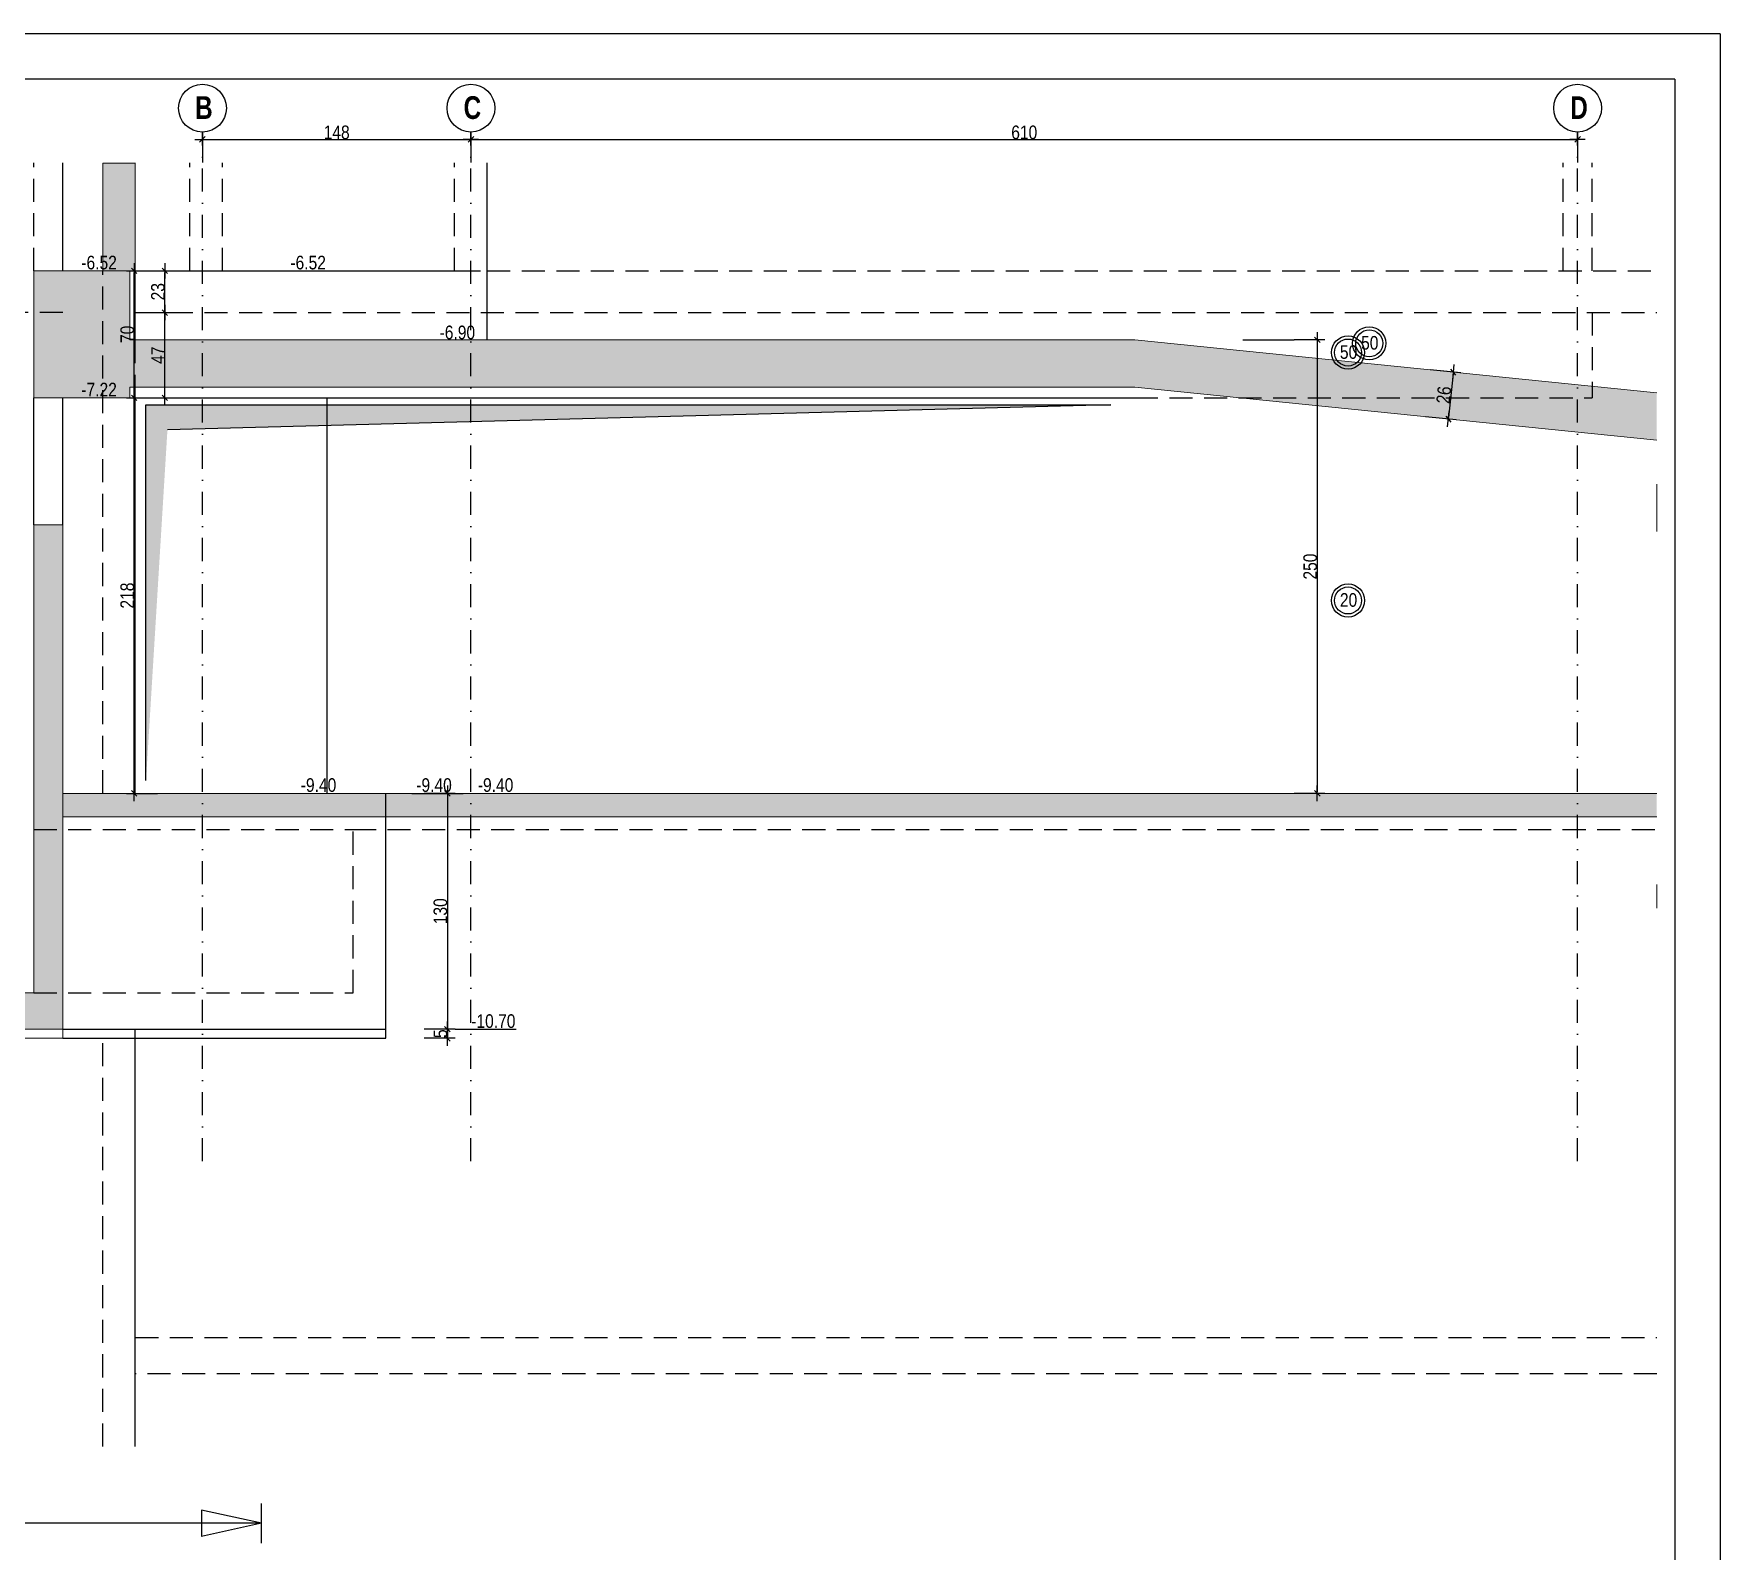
# Model space of a CAD drawing. Header units: metres. Extents: x 21407 to 29089, y -142450 to -138250.
# Drawn here: x 27229 to 29089, y -139923 to -138250 of the extents above; entities that cross this region are included whole.
import ezdxf

# ---------------------------------------------------------------- set-up
doc = ezdxf.new("R2010")
doc.units = ezdxf.units.M
doc.header["$PDMODE"] = 65
doc.linetypes.add('CACHEx2', pattern=[19.05, 12.7, -6.35])
doc.linetypes.add('TIRETPTX2', pattern=[50.8, 25.4, -12.7, 0, -12.7])
for name, color, linetype in [('01-Cad  2', 1, 'Continuous'), ('01_cote_gen', 4, 'Continuous'), ('01_isolant ext', 2, 'TIRETPTX2'), ('01_linteaux', 3, 'Continuous'), ('01_murs_coup', 5, 'Continuous'), ('01_poch_BN', 9, 'Continuous'), ('01_poch_murs', 251, 'Continuous'), ('01_texte', 230, 'Continuous'), ('AA_COTES', 2, 'Continuous')]:
    doc.layers.add(name, color=color, linetype=linetype)
doc.styles.add('impact', font='impact.ttf')
doc.styles.add('STYLE2', font='ARIALN.TTF')
doc.dimstyles.new('JB25', dxfattribs={"dimscale": 0.1, "dimtxt": 150, "dimasz": 17, "dimexe": 0.1, "dimexo": 0.1, "dimgap": 0.09, "dimtad": 1, "dimdec": 1, "dimlfac": 0.5, "dimdsep": 46, "dimtxsty": 'STYLE2', "dimblk1": 'BOND_G', "dimblk2": 'BOND_D', "dimsah": 1, "dimcen": 1.5, "dimdle": 0.01, "dimse1": 1, "dimse2": 1, "dimclrd": 4, "dimclre": 2, "dimclrt": 5, "dimadec": 0, "dimazin": 0, "dimtfac": 2.333333, "dimtdec": 1, "dimtix": 1, "dimtmove": 2, "dimatfit": 3, "dimldrblk": 'BOND_G', "dimfxl": 1, "dimtolj": 1, "dimtzin": 0, "dimarcsym": 0})

# ---------------------------------------------------------------- blocks, each defined once
blk = doc.blocks.new('BOND_G')
at = {"layer": 'AA_COTES', "color": 0}
for p, q in [((0, -5), (0, 15)), ((5, 0), (-5, 0)), ((1.8, 1.8), (-1.8, -1.8))]:
    blk.add_line(p, q, dxfattribs=at)
blk = doc.blocks.new('BOND_D')
at = {"layer": 'AA_COTES', "color": 0}
for p, q in [((5, 0), (-5, 0)), ((-1.8, -1.8), (1.8, 1.8)), ((0, 5), (0, -15))]:
    blk.add_line(p, q, dxfattribs=at)
blk = doc.blocks.new('*D6')
at = {"layer": '01_cote_gen', "color": 4, "lineweight": -2, "transparency": 16777216}
blk.add_line((27340.1, -139085.7), (27340.1, -138653.1), dxfattribs=at)
at = {"layer": 'DEFPOINTS', "color": 0, "lineweight": 0, "transparency": 16777216}
for p in [(27340.1, -138651.4), (27379.8, -138651.4), (27365.4, -139087.4)]:
    blk.add_point(p, dxfattribs=at)
at = {"layer": '01_cote_gen', "color": 4, "lineweight": -2, "transparency": 16777216, "xscale": 1.7, "yscale": 1.7, "zscale": 1.7}
for name, p, rotation in [('BOND_D', (27340.1, -138651.4), 90), ('BOND_G', (27340.1, -139087.4), 270)]:
    blk.add_blockref(name, p, dxfattribs=dict(at, rotation=rotation))
at = {"layer": '01_cote_gen', "color": 5, "lineweight": 0, "transparency": 16777216, "insert": (27332.5, -138869.4), "char_height": 15, "attachment_point": 5, "rotation": 90, "style": 'STYLE2'}
blk.add_mtext('\\A1;218', dxfattribs=at)
blk = doc.blocks.new('*D7')
at = {"layer": '01_cote_gen', "color": 4, "lineweight": -2, "transparency": 16777216}
blk.add_line((27340.1, -138649.7), (27340.1, -138513.1), dxfattribs=at)
at = {"layer": 'DEFPOINTS', "color": 0, "lineweight": 0, "transparency": 16777216}
for p in [(27340.1, -138511.4), (27431.5, -138511.4), (27413.5, -138651.4)]:
    blk.add_point(p, dxfattribs=at)
at = {"layer": '01_cote_gen', "color": 4, "lineweight": -2, "transparency": 16777216, "xscale": 1.7, "yscale": 1.7, "zscale": 1.7}
for name, p, rotation in [('BOND_D', (27340.1, -138511.4), 90), ('BOND_G', (27340.1, -138651.4), 270)]:
    blk.add_blockref(name, p, dxfattribs=dict(at, rotation=rotation))
at = {"layer": '01_cote_gen', "color": 5, "lineweight": 0, "transparency": 16777216, "insert": (27332.5, -138581.4), "char_height": 15, "attachment_point": 5, "rotation": 90, "style": 'STYLE2'}
blk.add_mtext('\\A1;70', dxfattribs=at)
blk = doc.blocks.new('*D8')
at = {"layer": '01_cote_gen', "color": 4, "lineweight": -2, "transparency": 16777216}
blk.add_line((27373.9, -138649.7), (27373.9, -138559.1), dxfattribs=at)
at = {"layer": 'DEFPOINTS', "color": 0, "lineweight": 0, "transparency": 16777216}
for p in [(27373.9, -138557.4), (27393, -138557.4), (27393, -138651.4)]:
    blk.add_point(p, dxfattribs=at)
at = {"layer": '01_cote_gen', "color": 4, "lineweight": -2, "transparency": 16777216, "xscale": 1.7, "yscale": 1.7, "zscale": 1.7}
for name, p, rotation in [('BOND_D', (27373.9, -138557.4), 90), ('BOND_G', (27373.9, -138651.4), 270)]:
    blk.add_blockref(name, p, dxfattribs=dict(at, rotation=rotation))
at = {"layer": '01_cote_gen', "color": 5, "lineweight": 0, "transparency": 16777216, "insert": (27366.4, -138604.4), "char_height": 15, "attachment_point": 5, "rotation": 90, "style": 'STYLE2'}
blk.add_mtext('\\A1;47', dxfattribs=at)
blk = doc.blocks.new('*D9')
at = {"layer": '01_cote_gen', "color": 4, "lineweight": -2, "transparency": 16777216}
blk.add_line((27373.9, -138555.7), (27373.9, -138513.1), dxfattribs=at)
at = {"layer": 'DEFPOINTS', "color": 0, "lineweight": 0, "transparency": 16777216}
for p in [(27373.9, -138511.4), (27406.4, -138511.4), (27399.4, -138557.4)]:
    blk.add_point(p, dxfattribs=at)
at = {"layer": '01_cote_gen', "color": 4, "lineweight": -2, "transparency": 16777216, "xscale": 1.7, "yscale": 1.7, "zscale": 1.7}
for name, p, rotation in [('BOND_D', (27373.9, -138511.4), 90), ('BOND_G', (27373.9, -138557.4), 270)]:
    blk.add_blockref(name, p, dxfattribs=dict(at, rotation=rotation))
at = {"layer": '01_cote_gen', "color": 5, "lineweight": 0, "transparency": 16777216, "insert": (27366.3, -138534.4), "char_height": 15, "attachment_point": 5, "rotation": 90, "style": 'STYLE2'}
blk.add_mtext('\\A1;23', dxfattribs=at)
blk = doc.blocks.new('*D10')
at = {"layer": '01_cote_gen', "color": 4, "lineweight": -2, "transparency": 16777216}
blk.add_line((27417, -138366.5), (27709.6, -138366.5), dxfattribs=at)
at = {"layer": 'DEFPOINTS', "color": 0, "lineweight": 0, "transparency": 16777216}
for p in [(27415.3, -138364.1), (27711.3, -138364.1), (27711.3, -138366.5)]:
    blk.add_point(p, dxfattribs=at)
at = {"layer": '01_cote_gen', "color": 4, "lineweight": -2, "transparency": 16777216, "xscale": 1.7, "yscale": 1.7, "zscale": 1.7, "rotation": 180}
blk.add_blockref('BOND_G', (27415.3, -138366.5), dxfattribs=at)
at = {"layer": '01_cote_gen', "color": 4, "lineweight": -2, "transparency": 16777216, "xscale": 1.7, "yscale": 1.7, "zscale": 1.7}
blk.add_blockref('BOND_D', (27711.3, -138366.5), dxfattribs=at)
at = {"layer": '01_cote_gen', "color": 5, "lineweight": 0, "transparency": 16777216, "insert": (27563.3, -138358.8), "char_height": 15, "attachment_point": 5, "style": 'STYLE2'}
blk.add_mtext('\\A1;148', dxfattribs=at)
blk = doc.blocks.new('*D11')
at = {"layer": '01_cote_gen', "color": 4, "lineweight": -2, "transparency": 16777216}
blk.add_line((27713, -138366.5), (28929.6, -138366.5), dxfattribs=at)
at = {"layer": 'DEFPOINTS', "color": 0, "lineweight": 0, "transparency": 16777216}
for p in [(28931.3, -138366.5), (27711.3, -138392), (28931.3, -138443.7)]:
    blk.add_point(p, dxfattribs=at)
at = {"layer": '01_cote_gen', "color": 4, "lineweight": -2, "transparency": 16777216, "xscale": 1.7, "yscale": 1.7, "zscale": 1.7, "rotation": 180}
blk.add_blockref('BOND_G', (27711.3, -138366.5), dxfattribs=at)
at = {"layer": '01_cote_gen', "color": 4, "lineweight": -2, "transparency": 16777216, "xscale": 1.7, "yscale": 1.7, "zscale": 1.7}
blk.add_blockref('BOND_D', (28931.3, -138366.5), dxfattribs=at)
at = {"layer": '01_cote_gen', "color": 5, "lineweight": 0, "transparency": 16777216, "insert": (28321.3, -138358.8), "char_height": 15, "attachment_point": 5, "style": 'STYLE2'}
blk.add_mtext('\\A1;610', dxfattribs=at)
blk = doc.blocks.new('*D12')
at = {"layer": '01_cote_gen', "color": 4, "lineweight": -2, "transparency": 16777216}
blk.add_line((27685.3, -139089.1), (27685.3, -139345.7), dxfattribs=at)
at = {"layer": 'DEFPOINTS', "color": 0, "lineweight": 0, "transparency": 16777216}
for p in [(27663.6, -139087.4), (27617.3, -139347.4), (27685.3, -139347.4)]:
    blk.add_point(p, dxfattribs=at)
at = {"layer": '01_cote_gen', "color": 4, "lineweight": -2, "transparency": 16777216, "xscale": 1.7, "yscale": 1.7, "zscale": 1.7}
for name, p, rotation in [('BOND_G', (27685.3, -139087.4), 90), ('BOND_D', (27685.3, -139347.4), 270)]:
    blk.add_blockref(name, p, dxfattribs=dict(at, rotation=rotation))
at = {"layer": '01_cote_gen', "color": 5, "lineweight": 0, "transparency": 16777216, "insert": (27677.7, -139217.4), "char_height": 15, "attachment_point": 5, "rotation": 90, "style": 'STYLE2'}
blk.add_mtext('\\A1;130', dxfattribs=at)
blk = doc.blocks.new('*D13')
at = {"layer": '01_cote_gen', "color": 4, "lineweight": -2, "transparency": 16777216}
blk.add_line((27685.3, -139349.1), (27685.3, -139355.7), dxfattribs=at)
at = {"layer": 'DEFPOINTS', "color": 0, "lineweight": 0, "transparency": 16777216}
for p in [(27617.3, -139347.4), (27617.3, -139357.4), (27685.3, -139357.4)]:
    blk.add_point(p, dxfattribs=at)
at = {"layer": '01_cote_gen', "color": 4, "lineweight": -2, "transparency": 16777216, "xscale": 1.7, "yscale": 1.7, "zscale": 1.7}
for name, p, rotation in [('BOND_G', (27685.3, -139347.4), 90), ('BOND_D', (27685.3, -139357.4), 270)]:
    blk.add_blockref(name, p, dxfattribs=dict(at, rotation=rotation))
at = {"layer": '01_cote_gen', "color": 5, "lineweight": 0, "transparency": 16777216, "insert": (27677.7, -139352.4), "char_height": 15, "attachment_point": 5, "rotation": 90, "style": 'STYLE2'}
blk.add_mtext('\\A1;5', dxfattribs=at)
blk = doc.blocks.new('*D2')
at = {"layer": '01_cote_gen', "color": 4, "lineweight": -2, "transparency": 16777216}
blk.add_line((28794, -138624.8), (28789, -138673.1), dxfattribs=at)
at = {"layer": 'DEFPOINTS', "color": 0, "lineweight": 0, "transparency": 16777216}
for p in [(28813.4, -138625), (28788.9, -138674.8), (28808.2, -138676.8)]:
    blk.add_point(p, dxfattribs=at)
at = {"layer": '01_cote_gen', "color": 4, "lineweight": -2, "transparency": 16777216, "xscale": 1.7, "yscale": 1.7, "zscale": 1.7}
for name, p, rotation in [('BOND_G', (28794.1, -138623.1), 84.19676195300264), ('BOND_D', (28788.9, -138674.8), 264.1967619530026)]:
    blk.add_blockref(name, p, dxfattribs=dict(at, rotation=rotation))
at = {"layer": '01_cote_gen', "color": 5, "lineweight": 0, "transparency": 16777216, "insert": (28783.9, -138648.2), "char_height": 15, "attachment_point": 5, "rotation": 84.1968, "style": 'STYLE2'}
blk.add_mtext('\\A1;26', dxfattribs=at)
blk = doc.blocks.new('*D3')
at = {"layer": '01_cote_gen', "color": 4, "lineweight": -2, "transparency": 16777216}
blk.add_line((28644.3, -138589.1), (28644.3, -139085.7), dxfattribs=at)
at = {"layer": 'DEFPOINTS', "color": 0, "lineweight": 0, "transparency": 16777216}
for p in [(28625.2, -138587.4), (28644.3, -139087.4), (28650.6, -139087.4)]:
    blk.add_point(p, dxfattribs=at)
at = {"layer": '01_cote_gen', "color": 4, "lineweight": -2, "transparency": 16777216, "xscale": 1.7, "yscale": 1.7, "zscale": 1.7}
for name, p, rotation in [('BOND_G', (28644.3, -138587.4), 90), ('BOND_D', (28644.3, -139087.4), 270)]:
    blk.add_blockref(name, p, dxfattribs=dict(at, rotation=rotation))
at = {"layer": '01_cote_gen', "color": 5, "lineweight": 0, "transparency": 16777216, "insert": (28636.6, -138837.4), "char_height": 15, "attachment_point": 5, "rotation": 90, "style": 'STYLE2'}
blk.add_mtext('\\A1;250', dxfattribs=at)

msp = doc.modelspace()

# ---------------------------------------------------------------- hatches: boundary and pattern name
at = {"layer": '01_poch_BN', "lineweight": 0}
h = msp.add_hatch(color=256, dxfattribs=at)
h.dxf.hatch_style = 1
h.paths.add_polyline_path([(26935.32, -138499.41), (26919.32, -138499.42), (26919.32, -138487.42), (26903.32, -138487.42), (26903.32, -138511.42), (26233.32, -138511.42), (26233.32, -138392.22), (26183.32, -138392.22), (26183.32, -139287.42), (26233.32, -139287.42), (26233.32, -138551.42), (26903.32, -138551.42), (26903.32, -139347.42), (27261.32, -139347.42), (27261.32, -138791.42), (27229.32, -138791.42), (27229.32, -139307.42), (26935.32, -139307.42)])
h.paths.add_polyline_path([(26935.32, -138392.22), (26903.32, -138392.22), (26903.32, -138487.42), (26919.32, -138487.42), (26919.32, -138499.42), (26935.32, -138499.41)], flags=17)
h.paths.add_polyline_path([(26183.32, -138512.01), (26093.98, -138512.01), (26093.98, -138551.42), (26183.32, -138551.42)])
h.paths.add_polyline_path([(26183.32, -139155.42), (26093.98, -139155.42), (26093.98, -139205.42), (26183.32, -139205.42)])
h.paths.add_polyline_path([(26903.32, -139087.42), (26233.32, -139087.42), (26233.32, -139113.42), (26903.32, -139113.42)], flags=17)
h.paths.add_polyline_path([(27415.32, -139087.42), (27261.32, -139087.42), (27261.32, -139113.42), (27415.32, -139113.42)])
h.paths.add_polyline_path([(27335.32, -138511.42), (27229.32, -138511.42), (27229.32, -138651.42), (27335.32, -138651.42), (27335.32, -138639.69), (27415.32, -138639.69), (27415.32, -138587.42), (27335.32, -138587.42)])
h.paths.add_polyline_path([(27341.32, -138392.57), (27305.32, -138392.57), (27305.32, -138511.42), (27335.32, -138511.42), (27341.32, -138511.42)])
h.paths.add_polyline_path([(27711.32, -138587.42), (27415.32, -138587.42), (27415.32, -138639.69), (27711.32, -138639.69)])
h.paths.add_polyline_path([(28443.32, -138587.42), (27711.32, -138587.42), (27711.32, -138639.69), (28443.32, -138639.69), (28931.32, -138689.29), (28931.32, -138637.02)])
h.paths.add_polyline_path([(29018.54, -138645.88), (28931.32, -138637.02), (28931.32, -138689.29), (29018.54, -138698.15)])
h.paths.add_polyline_path([(28931.32, -139087.42), (27711.32, -139087.42), (27711.32, -139113.42), (28931.32, -139113.42)])
h.paths.add_polyline_path([(27711.32, -139087.42), (27415.32, -139087.42), (27415.32, -139113.42), (27711.32, -139113.42)])
h.paths.add_polyline_path([(29018.54, -139087.42), (28931.32, -139087.42), (28931.32, -139113.42), (29018.54, -139113.42)])

# ---------------------------------------------------------------- linework, layer by layer
at = {"layer": '01-Cad  2'}
for p, q in [((29088.6, -138249.98), (21407.31, -138249.98)), ((29088.6, -138249.98), (29088.6, -140964.98)), ((29038.6, -138299.98), (21457.31, -138299.98)), ((29038.6, -138299.98), (29038.6, -140964.98))]:
    msp.add_line(p, q, dxfattribs=at)
at = {"layer": '01_isolant ext'}
for p, q in [((27415.32, -139492.97), (27415.32, -138358.32)), ((27711.32, -139492.97), (27711.32, -138358.32)), ((28931.32, -139492.97), (28931.32, -138358.32))]:
    msp.add_line(p, q, dxfattribs=at)
at = {"layer": '01_linteaux', "linetype": 'CACHEx2', "ltscale": 2}
for p, q in [((27229.32, -138511.42), (27229.32, -138392.22)), ((27401.32, -138511.42), (27401.32, -138392.22)), ((27437.32, -138511.42), (27437.32, -138392.22)), ((27693.32, -138511.42), (27693.32, -138392.22)), ((28915.32, -138511.42), (28915.32, -138392.22)), ((28947.32, -138511.42), (28947.32, -138392.22)), ((27305.32, -139087.42), (27305.32, -138511.42)), ((27729.32, -138511.42), (29018.54, -138511.42)), ((27261.32, -138557.42), (26609.32, -138557.42)), ((27341.32, -138557.42), (29018.54, -138557.42)), ((28947.32, -138557.42), (28947.32, -138651.42)), ((27341.32, -138651.42), (27341.32, -138587.42)), ((28443.32, -138651.42), (28947.32, -138651.42)), ((27229.32, -139127.42), (27581.32, -139127.42)), ((27581.32, -139127.42), (29018.54, -139127.42)), ((27581.32, -139307.42), (27581.32, -139127.42)), ((27229.32, -139307.42), (27581.32, -139307.42)), ((27305.32, -139807.44), (27305.32, -139357.42)), ((27341.32, -139687.42), (29018.54, -139687.42)), ((29018.54, -139727.42), (27341.32, -139727.42))]:
    msp.add_line(p, q, dxfattribs=at)
at = {"layer": '01_linteaux'}
for p, q in [((27261.32, -138511.42), (27261.32, -138392.22)), ((27729.32, -138587.42), (27729.32, -138392.22)), ((27341.32, -138511.42), (27722, -138511.42)), ((27229.32, -138791.42), (27229.32, -138651.42)), ((27261.32, -138791.42), (27261.32, -138651.42)), ((27341.32, -139087.42), (27341.32, -138651.42)), ((27341.32, -138651.42), (28443.32, -138651.42)), ((27552.95, -139087.42), (27552.95, -138651.42)), ((27617.32, -139357.42), (27617.32, -139087.42)), ((27261.32, -139347.42), (27617.32, -139347.42)), ((27341.32, -139807.44), (27341.32, -139347.42)), ((27261.32, -139357.42), (27617.32, -139357.42))]:
    msp.add_line(p, q, dxfattribs=at)
at = {"layer": '01_murs_coup', "linetype": 'Continuous', "lineweight": 5}
for p, q in [((27305.32, -138511.42), (27305.32, -138392.57)), ((27341.32, -138511.42), (27341.32, -138392.22)), ((27229.32, -138511.42), (27229.32, -138651.42)), ((27229.32, -138511.42), (27335.32, -138511.42)), ((27335.32, -138587.42), (27335.32, -138511.42)), ((27341.32, -138511.42), (27341.32, -138587.42)), ((28443.32, -138587.42), (27335.32, -138587.42)), ((29018.54, -138645.88), (28443.32, -138587.42)), ((28443.32, -138639.69), (27335.32, -138639.69)), ((27335.32, -138651.42), (27335.32, -138639.69)), ((29018.54, -138698.15), (28443.32, -138639.69)), ((27229.32, -138651.42), (27335.32, -138651.42)), ((27229.32, -139307.42), (27229.32, -138791.42)), ((27261.32, -138791.42), (27229.32, -138791.42)), ((27261.32, -139357.42), (27261.32, -138791.42)), ((27261.32, -139087.42), (29018.54, -139087.42)), ((27261.32, -139113.42), (29018.54, -139113.42)), ((26935.32, -139307.42), (27229.32, -139307.42)), ((27261.32, -139347.42), (26903.32, -139347.42)), ((27261.32, -139357.42), (26903.32, -139357.42))]:
    msp.add_line(p, q, dxfattribs=at)
at = {"layer": '01_poch_BN', "lineweight": 0}
for p, q in [((27305.32, -138392.57), (27341.32, -138392.57)), ((29018.54, -138746.54), (29018.54, -138798.8)), ((29018.54, -139188.07), (29018.54, -139214.07))]:
    msp.add_line(p, q, dxfattribs=at)
at = {"layer": '01_poch_murs', "lineweight": 0}
msp.add_line((27335.32, -138511.42), (27341.32, -138511.42), dxfattribs=at)
at = {"layer": '01_poch_murs', "ltscale": 3}
for p, q in [((27353.08, -139073.33), (27353.08, -138658.92)), ((27353.08, -138658.92), (28416.87, -138658.92)), ((28416.87, -138658.92), (27376.72, -138686.77))]:
    msp.add_line(p, q, dxfattribs=at)
for points in [[(27353.08, -139073.33), (27353.08, -138658.92), (27376.72, -138686.77)], [(27353.08, -138658.92), (28416.87, -138658.92), (27376.72, -138686.77)]]:
    msp.add_solid(points, dxfattribs=at)
at = {"layer": '01_texte'}
for p, q in [((28562.09, -138587.42), (28618.79, -138587.42)), ((27646.11, -139087.42), (27702.8, -139087.42)), ((27693.83, -139347.42), (27761.28, -139347.42)), ((27480.32, -139913.85), (27480.32, -139870.24)), ((27480.32, -139913.85), (27480.32, -139870.24)), ((27480.32, -139892.05), (26001.83, -139892.05)), ((27480.32, -139892.05), (27414.24, -139877.53)), ((27414.24, -139877.53), (27414.24, -139906.56)), ((27480.32, -139892.05), (27414.24, -139906.56))]:
    msp.add_line(p, q, dxfattribs=at)
for centre, radius in [((27415.32, -138331.99), 26.34), ((27711.32, -138331.99), 26.34), ((28931.32, -138331.99), 26.34), ((28678.23, -138601.42), 18.3), ((28678.23, -138601.42), 14.89), ((28701.6, -138591.27), 18.3), ((28701.6, -138591.27), 14.89), ((28678.23, -138874.75), 18.3), ((28678.23, -138874.75), 14.89)]:
    msp.add_circle(centre, radius, dxfattribs=at)

# ---------------------------------------------------------------- texts
at = {"layer": '01_texte', "style": 'impact'}
for s, p in [('B', (27407.22, -138343.9)), ('C', (27703.22, -138343.9)), ('D', (28923.22, -138343.9))]:
    msp.add_text(s, height=25, rotation=0, dxfattribs=at).set_placement(p)
at = {"layer": '01_texte', "style": 'STYLE2'}
for s, p in [('-6.52', (27281.8, -138509.76)), ('-6.52', (27512.25, -138509.76)), ('-6.90', (27676.75, -138586.76)), ('50', (28692.64, -138598.23)), ('50', (28669.27, -138608.38)), ('-7.22', (27281.8, -138649.76)), ('20', (28669.27, -138881.71)), ('-9.40', (27523.71, -139085.76)), ('-9.40', (27651.05, -139085.76)), ('-9.40', (27718.9, -139085.76)), ('-10.70', (27711.66, -139345.98))]:
    msp.add_text(s, height=15, dxfattribs=at).set_placement(p)

# ---------------------------------------------------------------- dimensions: what is measured, and where the dimension line sits
at = {"layer": '01_cote_gen', "lineweight": 0}
for base, p1, p2, picture, middle in [((27711.32, -138366.47), (27415.32, -138364.13), (27711.32, -138364.13), '*D10', (27563.32, -138358.8)), ((28931.32, -138366.47), (27711.32, -138391.97), (28931.32, -138443.68), '*D11', (28321.32, -138358.8))]:
    dim = msp.add_linear_dim(base=base, p1=p1, p2=p2, dimstyle='JB25', dxfattribs=at)
    dim.commit()
    dim.dimension.update_dxf_attribs({"geometry": picture, "text_midpoint": middle})
for base, p1, p2, picture, middle in [((27340.13, -138511.42), (27413.46, -138651.42), (27431.49, -138511.42), '*D7', (27332.46, -138581.42)), ((27373.94, -138511.42), (27399.44, -138557.42), (27406.42, -138511.42), '*D9', (27366.27, -138534.42)), ((27373.94, -138557.42), (27393.02, -138651.42), (27393.02, -138557.42), '*D8', (27366.43, -138604.42)), ((28644.29, -139087.42), (28625.19, -138587.42), (28650.65, -139087.42), '*D3', (28636.62, -138837.42)), ((27340.13, -138651.42), (27365.37, -139087.42), (27379.8, -138651.42), '*D6', (27332.46, -138869.42)), ((27685.33, -139347.42), (27663.63, -139087.42), (27617.32, -139347.42), '*D12', (27677.66, -139217.42)), ((27685.33, -139357.42), (27617.32, -139347.42), (27617.32, -139357.42), '*D13', (27677.7, -139352.42))]:
    dim = msp.add_linear_dim(base=base, p1=p1, p2=p2, angle=90, dimstyle='JB25', dxfattribs=at)
    dim.commit()
    dim.dimension.update_dxf_attribs({"geometry": picture, "text_midpoint": middle})
dim = msp.add_aligned_dim(p1=(28813.45, -138625.04), p2=(28808.19, -138676.77), distance=-19.42, dimstyle='JB25', dxfattribs=at)
dim.commit()
dim.dimension.update_dxf_attribs({"geometry": '*D2', "text_midpoint": (28783.87, -138648.17)})

doc.saveas('drawing.dxf')
